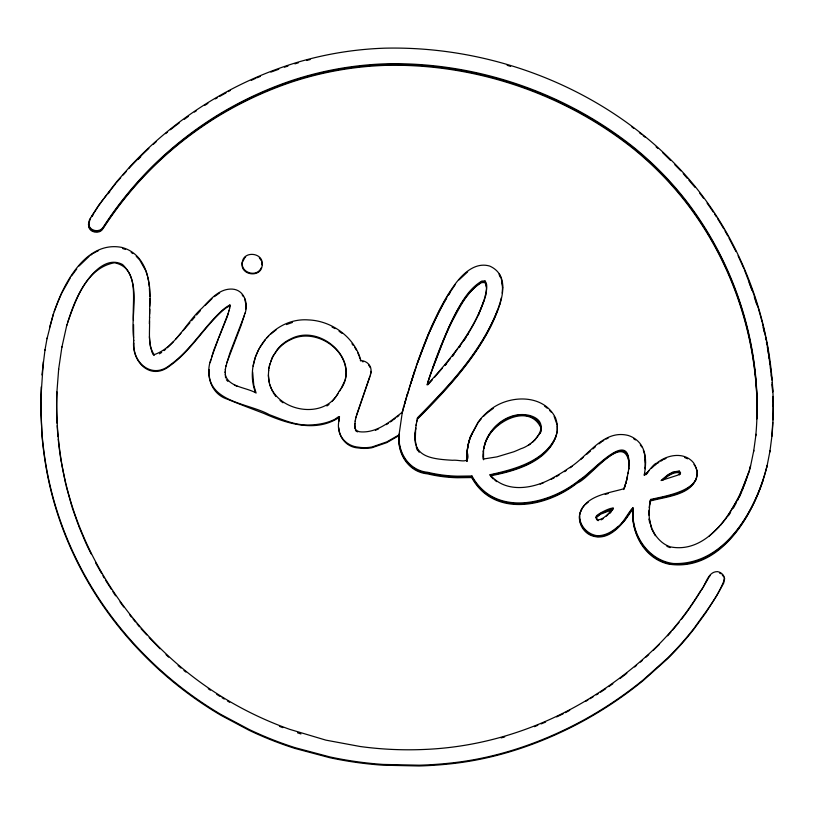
<?xml version="1.0" encoding="UTF-8"?>
<svg xmlns="http://www.w3.org/2000/svg" width="814" height="814" viewBox="0 0 814 814"><rect width="100%" height="100%" fill="white"/><g stroke="black" fill="none" stroke-linecap="round" stroke-linejoin="round"><path stroke-width="1.22" d="M756.898 418.925C759.391 340.832 733.292 262.342 685.398 200.712A331.817 322.517 8.7 0 0 633.373 147.914C564.255 92.989 475.62 62.841 387.332 64.55M149.898 298.433L149.603 314.112M632.773 509.747C634.696 501.709 620.94 527.197 617.948 526.516C612.382 531.695 605.178 535.805 597.384 535.724C587.667 534.554 579.578 525.925 579.578 516.045M633.017 507.753C630.128 531.634 643.915 558.567 668.579 564.092C722.374 572.649 756.511 510.205 766.981 466.229M466.921 459.218L466.971 453.673A59.005 57.346 8.7 0 1 470.309 437.779L472.395 432.844M632.997 510.185C631.359 534.615 648.046 560.378 673.371 563.512C725.132 565.496 756.45 509.33 767.103 465.455M149.725 306.227C151.628 283.781 147.151 253.999 121.642 247.375C89.489 241.31 68.702 275.152 58.293 300.641A364.438 354.222 8.7 0 0 54.365 310.948L49.542 327.543M632.753 511.741C634.635 501.251 625.152 522.14 622.791 522.14C616.34 529.578 607.631 536.589 597.273 536.507C586.334 535.286 577.523 524.257 579.843 513.288M133.465 320.533C131.787 301.892 140.415 267.857 114.438 262.78C86.711 267.857 75.906 299.135 67.603 322.741M772.903 419.871L773.178 405.26M149.786 309.361L149.522 317.979M149.369 323.799L149.634 317.195M149.542 320.808C149.939 331.939 147.548 345.024 154.172 354.66C175.62 347.212 185.907 322.497 202.157 307.997C210.297 299.532 219.261 288.421 232.265 289.092C244.454 289.825 248.646 303.754 244.922 313.766M339.031 420.431C335.978 433.292 344.444 447.069 357.957 447.924A40.1 38.97 8.7 0 0 371.866 447.771L386.752 442.633L398.921 435.632L402.431 411.416M466.921 461.172L467.063 459.503M41.209 386.904L40.883 412.769L42.013 433.821A397.934 386.772 8.7 0 0 46.072 465.812C55.647 522.11 79.874 575.671 114.754 620.807A375.356 364.835 8.7 0 0 194.587 697.384A368.966 358.618 8.7 0 0 221.184 714.611L249.145 729.476A351.689 341.829 8.7 0 0 295.197 747.7L329.772 756.898A365.964 355.698 8.7 0 0 383.079 764.427L419.179 765.201A382.997 372.263 8.7 0 0 458.445 762.128C501.851 756.42 543.701 741.595 582.163 720.878A402.564 391.28 8.7 0 0 643.365 679.761L667.582 658.078A322.242 313.207 8.7 0 0 694.23 628.072C705.138 612.403 718.223 596.876 724.653 578.835C724.287 575.132 721.224 572.283 717.653 571.631C707.407 571.397 706.084 585.164 700.355 591.178C685.622 615.425 667.439 637.545 646.174 656.359A394.973 383.903 8.7 0 1 598.575 692.785C547.262 726.271 487.352 746.641 426.017 749.379A349.206 339.418 8.7 0 1 360.175 746.509L325.895 740.14L289.703 729.344A346.225 336.518 8.7 0 1 216.839 693.579A349.308 339.509 8.7 0 1 168.742 656.369C113.35 605.148 73.698 536.233 61.396 461.477A361.121 350.997 8.7 0 1 56.98 391.931M354.975 423.453L354.914 428.296M415.293 432.692L415.445 440.415M645.146 468.783L645.126 459.147M645.268 467.999C646.163 459.452 645.339 450.02 639.733 443.091A24.339 23.657 8.7 0 0 628.266 435.47C602.635 429.009 587.586 457.407 568.386 468.376A129.426 125.794 8.7 0 1 554.395 476.973C535.266 488.593 506.135 494.23 490.109 474.725C514.702 469.24 545.004 461.446 556.186 435.938M268.701 370.126L268.366 375.539L269.424 383.262M245.767 309.086L246.001 305.006L244.607 298.382M482.844 457.132L482.987 454.507M541.127 430.921C542.307 415.242 520.38 412.138 509.483 417.735C496.296 422.904 486.375 435.114 483.679 448.972M502.167 293.172L502.614 286.864M648.799 513.726L649.033 510.124M771.855 436.335L772.74 422.405M771.977 435.561C774.674 406.664 773.046 377.472 768.162 348.901A379.639 368.996 8.7 0 0 758.475 307.733C750.345 280.667 739.173 254.528 725.071 230.036A346.255 336.548 8.7 0 0 696.062 187.647C621.662 95.838 501.872 45.401 384.615 48.179A341.636 332.061 8.7 0 0 341.127 52.381A342.246 332.651 8.7 0 0 298.514 61.996C254.833 74.949 213.634 96.011 177.391 123.616A390.883 379.924 8.7 0 0 130.627 165.914L116.768 181.593L98.636 205.26L89.581 219.536L88.685 222.69L89.194 226.038A7.245 7.041 8.7 0 0 92.491 229.66C96.042 231.573 101.353 230.871 103.317 227.035C121.601 198.708 143.752 172.934 169.2 150.793A377.187 366.615 8.7 0 1 217.043 115.527C240.374 101.241 265.252 89.54 291.158 80.749A328.398 319.19 8.7 0 1 387.454 63.767C475.742 62.068 564.377 92.206 633.496 147.141A331.817 322.517 8.7 0 1 685.52 199.939C736.874 266.198 763.603 352.075 755.768 435.805M58.679 369.037L56.858 392.714A361.121 350.997 8.7 0 0 57.051 423.229M596.062 518.08L596.265 516.29C597.334 513.492 621.815 501.841 609.696 512.83M225.081 372.619L225.437 368.915M415.669 428.764L415.252 440.028M415.791 427.981C410.103 456.542 429.395 458.913 452.533 460.276C460.358 459.442 470.879 465.343 467.205 452.116A59.005 57.346 8.7 0 1 470.543 436.233L478.093 422.151A59.626 57.947 8.7 0 1 489.102 410.704C507.875 394.637 543.772 393.203 555.636 418.243C564.519 443.589 536.752 461.935 516.035 468.63C508.211 471.448 500.101 473.351 491.91 474.745C490.923 474.552 489.326 476.332 490.191 474.491M370.757 373.484L371.011 371.326M483.109 453.724L483.404 450.814M483.526 450.04L483.536 459.757L483.028 458.14M628.581 469.749C632.559 424.755 592.297 473.158 580.128 480.229C549.552 505.423 494.81 518.498 471.845 476.77L457.499 476.963A137.037 133.191 8.7 0 1 427.655 473.087C408.536 471.337 397.303 452.859 399.043 434.859L386.874 441.86L371.978 446.998A40.1 38.97 8.7 0 1 358.079 447.151C348.005 446.174 339.173 438.38 338.868 427.859M628.703 468.966C632.712 424.002 592.409 472.354 580.24 479.446C549.674 504.649 494.932 517.724 471.957 475.997L457.621 476.18A137.037 133.191 8.7 0 1 427.777 472.313C408.659 470.553 397.415 452.075 399.165 434.076M41.931 374.959L45.035 349.603M43.335 361.711L40.7 400.569L41.89 434.605A397.934 386.772 8.7 0 0 45.95 466.585C55.525 522.893 79.752 576.454 114.632 621.591A375.356 364.835 8.7 0 0 181.736 688.725A368.966 358.618 8.7 0 0 221.072 715.384L249.033 730.26A351.689 341.829 8.7 0 0 295.075 748.473L329.66 757.681A365.964 355.698 8.7 0 0 382.967 765.201L419.068 765.974A382.997 372.263 8.7 0 0 458.333 762.901C501.729 757.193 543.589 742.378 582.041 721.662A402.564 391.28 8.7 0 0 643.243 680.535L667.46 658.862A322.242 313.207 8.7 0 0 694.118 628.856L705.789 612.779L716.737 595.634L723.799 582.916L724.256 578.235M339.214 418.549C340.781 413.777 335.449 419.485 333.923 419.739C326.404 423.311 318.071 424.735 309.808 424.969C295.482 425.702 282.377 419.505 269.302 414.672C248.524 402.981 206.787 402.37 209.127 369.688M339.072 419.77L339.326 417.775M466.971 461.019L467.043 460.398M644.322 475.284L644.423 474.44M644.535 473.667C643.935 478.622 653.652 462.891 656.593 463.268C666.839 454.711 684.025 451.302 693.528 462.759C709.93 489.245 667.215 495.614 650.61 499.45L649.816 503.357M338.909 421.204L339.194 418.996M354.853 424.236L355.311 420.594M339.306 417.684L339.469 416.514M268.579 370.899L269.007 367.643M242.338 262.169C239.072 275.814 262.525 278.785 262.22 264.102M644.464 474.186L645.38 467.226M769.841 452.055L772.089 434.778M415.557 429.538L416.33 423.911M649.185 507.712L649.847 503.083M753.581 451.902L756.013 434.249M649.725 503.856L649.033 515.231M628.021 473.585L628.815 468.192M58.557 369.81L61.966 346.601M483.282 451.597L483.923 447.415M154.172 354.66L154.06 355.433L152.625 353.917M229.884 306.675L229.813 304.924L226.506 306.98A60.562 58.862 8.7 0 0 222.527 310.053C203.653 327.106 190.832 350.315 169.882 365.12C152.36 379.517 132.438 363.166 133.944 342.989M403.591 406.939L402.197 412.963L404.019 406.105M497.527 310.246C480.779 352.309 448.931 385.978 417.562 417.684L417.328 419.23C445.309 391.178 472.965 361.508 491.076 325.905C499.155 308.791 513.542 276.729 489.692 266.066C475.417 261.843 463.156 273.301 455.301 283.903C445.299 297.436 437.851 312.617 430.921 327.889C422.374 347.71 415.252 368.101 409.066 388.777M486.457 287.118L485.877 283.933L484.778 282.509L485.012 280.952L481.837 281.054C465.008 291.046 457.346 310.836 448.707 327.503C441.402 344.007 434.676 360.816 429.365 378.072M466.849 461.284L466.971 460.5M629.08 462.983C623.911 429.985 589.051 479.415 577.319 482.926C547.018 507.122 493.823 517.979 471.723 477.553L471.957 475.997M598.127 520.716L596.184 517.307M625.752 483.201L623.626 489.54L624.623 486.976M581.664 509.625C575.732 519.139 582.173 532.875 592.551 535.958C610.276 541.697 624.206 522.079 632.539 509.34L632.773 507.783M650.61 499.45L650.376 500.997C666.941 496.316 696.764 494.82 697.181 472.089M680.463 472.324L680.229 473.88L678.978 472.588L679.212 471.031L673.025 471.978L667.816 474.786L661.08 480.545L677.706 475.183L680.524 473.015L679.212 471.031M679.171 475.071L680.524 473.015M229.609 308.486L229.965 304.945M355.189 421.367L355.616 418.661M644.301 475.223L644.708 472.629M649.613 504.629L650.05 501.8M225.325 369.688L226.007 365.649M416.096 425.468L416.951 420.39M44.912 350.376L47.151 337.922M628.266 472.039L625.834 483.597M268.885 368.427L269.922 363.695M485.429 295.594C485.927 291.046 488.38 284.9 485.012 280.952M766.859 467.012L770.085 450.498M355.504 419.444L356.003 416.778M370.411 375.173L370.879 372.71M557.193 431.583C550.783 460.928 516.564 470.838 490.577 475.803M750.294 467.45L753.815 450.346M483.801 448.199C487.454 427.625 509.025 410.012 530.128 415.588C552.838 422.476 535.398 444.322 521.001 448.687A202.228 196.55 8.7 0 1 513.858 451.76L496.937 456.868L483.658 458.984M626.587 480.494L627.543 475.936M61.854 347.375L66.86 324.847M47.029 338.695L53.327 313.889M416.717 421.947L417.562 417.684M229.049 310.907L229.721 307.712M210.928 359.3C205.189 374.745 210.836 394.149 227.655 399.287C239.652 404.283 251.841 408.791 263.96 413.461C287.311 423.809 316.137 432.875 339.346 417.287M210.195 362.637L213.644 350.61L228.388 312.922M225.885 366.422L229.884 353.042L244.485 315.089M253.144 366.117L255.382 357.132L258.944 348.891M649.999 502.492L650.498 500.223C666.3 495.94 687.474 494.78 696.438 478.978M355.891 417.551L369.922 376.577M245.045 312.993L241.158 325.295L226.801 362.749M499.643 304.517L501.363 297.751M626.699 479.721L624.959 485.968M370.533 374.389L356.42 415.476M403.469 407.722L407.448 393.661M750.539 465.893L748.402 473.433M749.44 470.553L750.416 466.666M229.172 310.134L227.32 316.544L218.854 337.708M269.251 366.463L272.069 357.753L277.289 349.471A37.759 36.701 8.7 0 1 290.873 338.838C321.489 322.731 363.4 362.505 338.889 391.676C324.003 423.26 267.562 409.961 268.488 374.755M579.721 514.061C584.951 495.512 608.027 493.416 623.748 488.766M485.541 294.821C480.647 313.797 470.634 331.084 459.188 346.845M404.466 404.131L414.784 370.38M404.355 404.904L405.657 400.407M66.738 325.62C71.011 311.508 76.017 297.364 84.137 284.951C92.084 272.914 106.705 256.115 122.548 264.519C141.85 282.967 130.444 314.082 133.577 337.708M407.214 395.217L408.943 389.55M211.538 357.427L218.396 338.817M242.226 262.953C242.877 250.112 264.041 252.452 262.108 264.886M749.145 471.469L743.803 486.64M427.36 384.239L428.327 380.789M410.795 383.638L416.33 366.575M540.333 433.414L541.249 430.138M428.205 381.562L429.487 377.299M624.501 487.749L625.518 484.757M748.524 472.659L739.316 496.581L727.207 517.002M431.033 372.364L427.106 384.9C449.806 359.747 472.517 333.201 483.831 300.742M499.765 303.734C484.768 349.318 450.325 384.92 417.45 418.457M416.453 365.791L417.796 361.935M430.799 373.911C437.179 355.85 444.006 337.902 452.452 320.675C460.164 306.888 467.226 290.618 481.603 282.611L484.778 282.509M432.56 368.488C445.146 338.522 454.212 301.699 481.725 281.827L484.9 281.736C490.069 292.47 481.4 305.311 478.367 315.547M747.16 476.678C736.355 507.885 709.075 554.629 670.227 546.845A26.587 25.845 8.7 0 1 660.215 540.71C652.421 533.445 648.911 522.649 649.043 512.169M418.223 360.765L427.574 336.386M417.674 362.708L422.975 348.555M763.033 480.433C750.172 519.281 719.617 566.89 673.249 564.295C648.432 561.212 631.735 536.314 632.865 512.271M484.534 445.665C488.98 422.975 529.649 401.119 541.259 428.571M270.686 361.884L273.239 355.85L277.177 350.254A37.759 36.701 8.7 0 1 290.761 339.611C316.27 326.597 352.32 351.465 345.075 380.169M423.382 347.476L429.232 332.834M742.185 490.649L743.396 487.647M428.011 335.307L439.184 311.06L447.303 296.418M242.531 261.966L244.841 257.682A9.666 9.402 8.7 0 1 245.625 256.97M740.638 494.291L741.798 491.564M429.711 331.705L434.91 320.268M344.617 381.217L341.097 388.492M739.204 497.364L740.16 495.309M435.429 319.22L443.152 304.151M580.474 511.406L582.224 507.997M733.353 508.211L736.273 502.787M737.443 500.62L738.613 498.453M90.537 218.345L88.451 224.237L88.96 227.584A7.245 7.041 8.7 0 0 92.257 231.217C95.808 233.13 101.119 232.428 103.073 228.581C121.367 200.264 143.518 174.491 168.956 152.35A377.187 366.615 8.7 0 1 216.799 117.084C240.13 102.798 265.018 91.097 290.924 82.306A328.398 319.19 8.7 0 1 387.22 65.324C475.498 63.624 564.143 93.763 633.251 148.687A331.817 322.517 8.7 0 1 685.276 201.485C729.507 258.221 754.71 329.192 756.979 401.017M540.455 432.641L534.554 440.506M708.495 578.093L703.306 586.986M443.732 303.154L446.611 298.189M339.346 391.463L340.506 389.479M700.854 590.964L702.696 587.973M92.043 215.822L97.914 206.919M91.921 216.605L93.172 214.631M697.639 596.041L700.233 591.951M447.965 295.38L455.189 284.676M448.504 295.116L450.488 292.002M70.289 277.92L61.63 293.284L58.17 301.424A364.438 354.222 8.7 0 0 54.243 311.721M71.571 275.905L76.74 268.966M463.97 340.618L465.934 337.556M467.236 335.51L468.538 333.465M259.625 347.832L265.374 339.642M709.025 577.268L710.083 575.63M696.998 597.059L691.055 606.054M728.479 515.659L730.575 512.464M613.227 507.875C609.269 512.759 604.771 518.721 598.249 519.932M477.971 422.924L470.431 437.006A59.005 57.346 8.7 0 0 467.094 452.889L466.941 460.286M336.935 395.228L338.156 393.376M687.891 610.663L690.404 607.03M98.514 206.044L101.089 202.401M596.143 517.063L600.559 513.481L613.105 508.648M596.021 517.836L600.437 514.255L612.606 509.503M687.26 611.568L681.318 619.474M261.253 267.786C257.153 277.503 241.361 273.28 242.236 263.054M101.76 201.485L103.754 198.738M452.564 355.687L457.712 348.809M452.452 356.461L453.917 354.497M459.065 347.619L460.541 345.655M336.324 396.143L332.204 401.333M679.029 622.384L672.649 630.077M104.518 197.782L106.787 194.892M108.303 192.969L115.893 183.333M108.191 193.742L109.707 191.819M720.4 525.468L726.454 517.938M645.512 474.766L649.185 470.502M646.174 474.593L647.741 472.669M450.376 358.526L444.698 365.394M445.278 365.323L446.693 363.634M582.865 507.234L584.778 504.945M183.191 330.637L189.977 322.639M442.368 368.152L434.707 377.096M609.574 513.603L611.192 511.711M191.626 320.706L194.912 316.849M181.003 333.17L175.824 339.062M667.653 635.795L670.98 631.979M432.478 379.66L427.981 384.707M116.646 182.377L120.726 177.757M123.168 175L126.435 171.306M128.877 168.539L130.515 166.697A390.883 379.924 8.7 0 1 148.881 148.372M196.53 314.998L200.468 310.551M267.043 337.8L268.712 335.958M173.474 341.636L167.338 347.802M459.055 279.884L467.643 271.866M205.108 305.515L212.006 298.646M659.34 644.454L653.255 650.396M79.07 266.005L89.143 256.339M719.576 526.302L709.238 536.131M606.359 516.147L608.048 514.57M646.062 657.142L648.758 654.609M661.762 480.352C666.574 476.098 672.303 471.347 679.1 471.805L680.402 473.789M651.231 468.457L653.398 466.483M590.567 450.966L586.568 454.466M532.325 442.419L533.811 441.137M592.867 448.931L595.329 446.835M662.576 480.27C667.185 476.373 672.629 472.089 678.978 472.588M164.072 350.62L165.68 349.267M580.616 459.554L583.272 457.346M214.418 296.642L219.638 292.908M585.663 504.232L588.308 502.096M402.32 412.189C390.527 421.276 377.594 432.458 361.782 431.929C357.946 432.092 354.212 429.996 354.884 425.722M270.523 334.259L276.353 329.639M654.171 465.873L656.471 464.041M393.366 419.841L395.207 418.427M397.039 417.022L398.88 415.618M598.982 443.844L601.495 441.961M570.166 467.765L572.059 466.381M90.781 255.148L92.43 253.948M179.284 122.945L177.269 124.389A390.883 379.924 8.7 0 0 170.441 129.741M184.31 119.312L188.329 116.412M528.174 445.502L530.728 443.671M493.294 408.394L488.98 411.477A59.626 57.947 8.7 0 0 483.455 416.442M326.913 405.972L329.049 404.477M657.264 463.492L658.852 462.393M386.396 424.633L388.41 423.27M390.425 421.906L392.44 420.543M602.258 441.453L603.795 440.425M194.353 112.067L196.439 110.724M204.772 105.393L207.896 103.388M159.442 353.846L161.691 352.431M585.805 701.312L587.912 700.02M590.018 698.727L593.182 696.784M596.347 694.851L598.453 693.559M93.264 253.449L94.943 252.442M660.714 461.212L662.84 459.951M601.149 519.871L603.306 518.589M215.283 98.901L217.43 97.69M219.587 96.479L226.027 92.847M228.185 91.636L230.331 90.425M565.404 712.667L569.719 710.327M551.281 479.273L554.273 477.757M606.003 439.143L608.231 438.034M663.898 459.432L666.015 458.404M95.787 251.943L98.474 250.651M556.623 716.92L563.227 713.776M375.427 430.321L378.602 428.856M251.261 80.352L255.83 78.286M540.181 484.147L543.589 482.702M534.452 726.668L537.8 725.294M541.147 723.911L545.614 722.079M256.97 77.778L260.439 76.363M270.858 72.11L278.775 69.241M286.416 324.572L292.409 322.466M284.422 67.186L287.922 66.087M294.902 63.879L298.402 62.78M605.199 494.454L608.2 493.528M501.109 737.911L504.741 736.904M471.723 477.553L457.387 477.737A137.037 133.191 8.7 0 1 427.533 473.86C408.425 472.11 397.181 453.632 398.921 435.632M229.843 305.718L226.384 307.753A60.562 58.862 8.7 0 0 222.415 310.836C203.531 327.879 190.72 351.088 169.76 365.903C150.285 381.634 130.922 361.04 133.801 340.221M362.311 361.599L363.146 361.823M507.153 65.303L510.643 66.372M122.527 248.484L125.549 249.481M297.527 732.804L300.936 733.953M356.664 431.481L357.763 431.868M684.666 457.519L687.586 458.781M234.381 385.093L237.373 386.436M719.617 573.127L720.736 573.656M332.081 327.106L335.063 328.622M131.166 252.452L132.947 253.602M339.072 331.267L342.084 333.414M631.888 126.974L633.791 128.378M494.943 480.301L496.723 481.623M280.006 400.478L282.977 402.777M639.417 132.702L641.259 134.178M643.101 135.653L644.953 137.128M544.556 406.074L547.181 408.17M656.104 146.846L657.966 148.494M662.627 152.615L670.512 160.368M493.294 478.958L490.577 476.2M160.032 648.758L149.155 637.566M166.046 654.629L168.62 657.142M674.816 164.733L680.84 170.838M549.603 410.47L551.139 412.077M136.243 256.329L139.225 259.452M226.394 379.802L227.889 381.41M141.046 628.693L146.724 634.9M683.221 173.616L687.199 178.246M688.786 180.098L695.146 187.495M259.32 257.723L261.192 260.582M722.191 574.735L723.697 576.872M129.823 615.038L131.42 617.002M133.028 618.966L135.429 621.916M137.037 623.88L139.438 626.821M596.438 519.149L597.161 520.095M351.963 343.722L353.307 345.502M356.033 431.125L355.311 429.782M139.876 260.317L145.859 270.869M120.014 601.922L123.718 607.01M368.498 364.733L370.177 367.531M273.311 392.867L275.854 396.489M417.877 450.386L419.21 452.279M242.175 294.902L243.386 296.642M640.313 444.882L641.717 446.896M655.29 535.704L651.688 529.029M694.016 464.448L695.207 466.29M105.433 580.046L111.518 589.509M112.871 591.615L115.578 595.817M354.66 347.283L356.461 350.203M95.574 562.779L101.689 573.595M102.92 575.752L104.141 577.92M724.948 230.82L727.787 235.958M728.927 238.014L735.978 251.557M554.141 416.392L557.132 424.847M271.723 389.692L272.782 391.809M499.287 273.972L500.651 276.729M499.165 274.745L500.539 277.503M86.783 545.054L91.148 553.927M738.084 255.759L743.915 268.64M78.612 525.803L86.243 543.945M360.317 360.185L360.643 360.978M744.352 269.729L753.652 293.925M357.885 352.981L359.015 355.759M152.198 352.838L150.285 346.031L149.379 336.67M416.422 446.489L417.521 449.409M416.3 447.262L417.399 450.183M749.124 282.509L751.933 290.272M269.658 384.34L271.194 388.634M72.1 507.295L78.205 524.643M695.807 467.216L697.13 471.092M754.059 295.034L757.997 307.387M754.293 296.937L756.806 304.792M651.383 528.021L649.196 518.66M643.355 450.325L644.535 454.151L645.492 462.983M146.164 271.886L147.405 275.936M359.31 356.746L359.91 358.72M255.372 392.175C242.582 358.058 271.459 317.124 308.425 319.922C331.797 320.757 354.721 337.271 360.765 360.195L361.172 360.551C366.982 360.948 372.1 365.995 370.899 372.1M66.229 486.212L71.774 506.125M261.62 261.681L262.098 263.868M501.109 277.645L502.513 285.633M147.639 277.075L148.341 280.474M61.528 463.451L65.903 485.042M415.506 441.585L416.198 445.258M649.084 519.434L649.633 522.659M225.264 374.501C228.286 387.342 246.428 387.21 256.105 393.04L253.795 385.419L252.645 371.927M225.559 377.869L225.203 371.835M768.04 349.674L771.937 379.996M767.928 350.458L768.457 353.927M768.813 356.237L769.169 358.547M769.708 362.016L770.054 364.336M148.586 281.603L149.216 286.538M770.451 367.816L770.848 371.286M771.234 374.766L771.631 378.245M502.106 282.723L502.492 287.647M772.12 382.529L772.751 391.371M772.089 384.564L772.639 392.155M149.369 287.769L149.776 296.438M88.563 223.463L89.072 226.811A7.245 7.041 8.7 0 0 92.379 230.443C95.92 232.346 101.241 231.644 103.195 227.808C121.49 199.481 143.64 173.708 169.078 151.577A377.187 366.615 8.7 0 1 216.921 116.31C240.252 102.015 265.13 90.313 291.046 81.522A328.398 319.19 8.7 0 1 387.332 64.55M133.689 341.005L133.557 324.521M772.913 396.428L773.066 406.044M557.173 426.037L557.315 430.799M138.105 159.473A390.883 379.924 8.7 0 1 140.73 156.848M763.145 327.472A379.639 368.996 8.7 0 1 764.214 332.051M765.475 337.779A379.639 368.996 8.7 0 1 765.954 340.079M766.422 342.379A379.639 368.996 8.7 0 1 766.869 344.688M767.307 346.988A379.639 368.996 8.7 0 1 767.724 349.298M61.284 462.25A361.121 350.997 8.7 0 1 58.232 439.133M57.998 436.691A361.121 350.997 8.7 0 1 57.184 425.681M642.297 660.459A394.973 383.903 8.7 0 1 640.404 662.108M636.579 665.364A394.973 383.903 8.7 0 1 634.645 666.971M626.841 673.259A394.973 383.903 8.7 0 1 619.902 678.591M612.84 683.75A394.973 383.903 8.7 0 1 608.78 686.619M605.708 688.736A394.973 383.903 8.7 0 1 600.539 692.195M282.814 727.635A346.225 336.518 8.7 0 1 279.446 726.342M229.68 702.299A346.225 336.518 8.7 0 1 227.493 701.017M224.237 699.053A346.225 336.518 8.7 0 1 222.08 697.73M219.922 696.387A346.225 336.518 8.7 0 1 216.717 694.352M210.368 690.17A346.225 336.518 8.7 0 1 208.272 688.746M185.918 672.089A349.308 339.509 8.7 0 1 183.954 670.492M181.023 668.05A349.308 339.509 8.7 0 1 178.113 665.587M699.745 193.254A346.255 336.548 8.7 0 1 703.459 198.158M707.081 203.124A346.255 336.548 8.7 0 1 713.196 211.955M714.499 213.899A346.255 336.548 8.7 0 1 716.412 216.839M717.663 218.803A346.255 336.548 8.7 0 1 723.768 228.795M566.442 470.421A129.426 125.794 8.7 0 1 564.58 471.662M559.025 475.111A129.426 125.794 8.7 0 1 556.186 476.719M758.353 308.506A379.639 368.996 8.7 0 1 762.128 322.13M762.413 323.27A379.639 368.996 8.7 0 1 765.353 335.856M765.598 337.006A379.639 368.996 8.7 0 1 766.076 339.306M766.544 341.605A379.639 368.996 8.7 0 1 767.836 348.524M306.603 60.48A342.246 332.651 8.7 0 1 310.134 59.564M153.449 144.19A390.883 379.924 8.7 0 1 156.217 141.707M165.629 133.659A390.883 379.924 8.7 0 1 167.552 132.082M633.699 438.777A24.339 23.657 8.7 0 1 635.429 439.947M670.115 547.629A26.587 25.845 8.7 0 1 666.87 546.265M478.601 422.069A59.626 57.947 8.7 0 1 481.288 418.772"/></g></svg>
